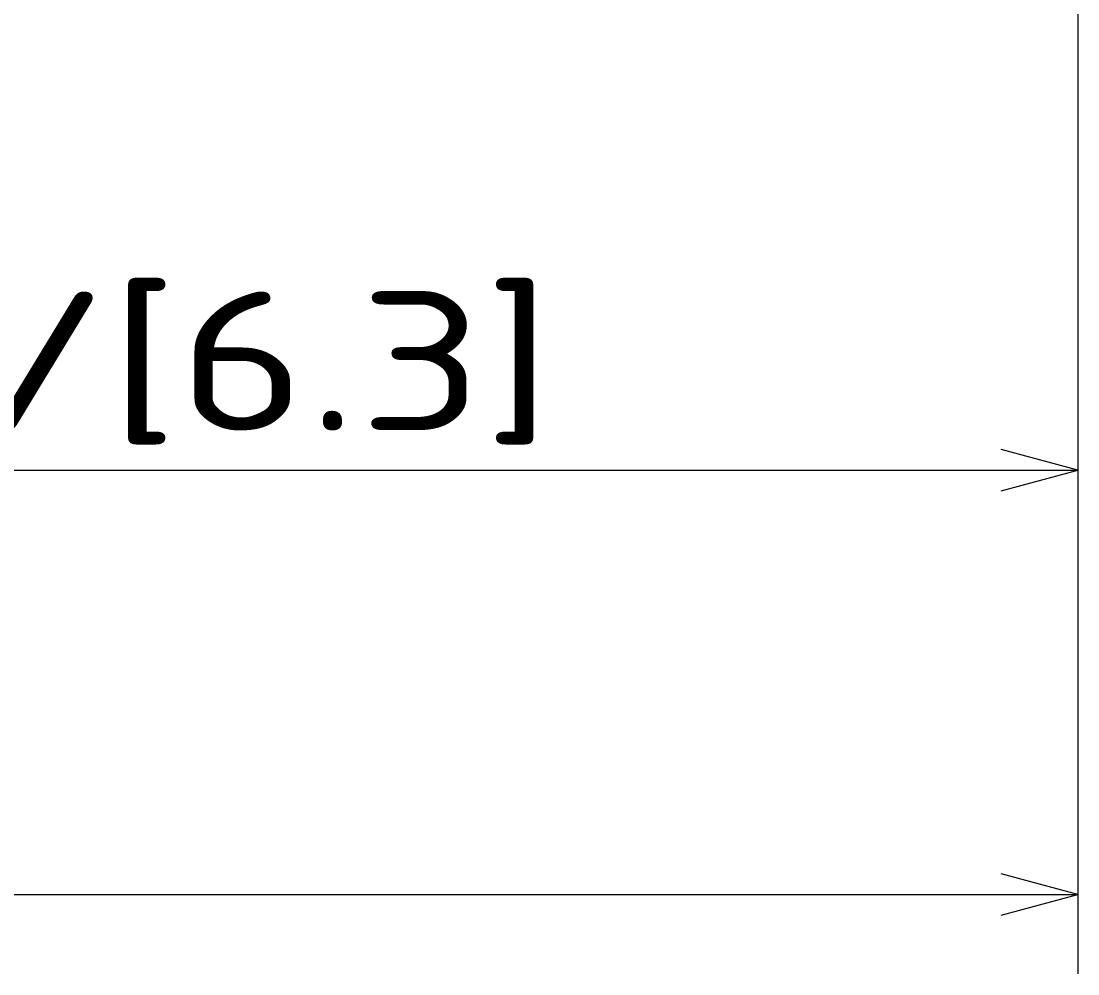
# Model space of a CAD drawing. Extents: x 23 to 417, y 3 to 294.
# Drawn here: x 327.33 to 353.94, y 169.46 to 193.46 of the extents above; entities that cross this region are included whole.
import ezdxf
from ezdxf.enums import TextEntityAlignment as Align

# ---------------------------------------------------------------- set-up
doc = ezdxf.new("R2010")
doc.units = 0
doc.layers.get('0').update_dxf_attribs({"lineweight": 13})
doc.styles.get("Standard").update_dxf_attribs({"font": 'isocp.shx'})
doc.dimstyles.get("Standard").update_dxf_attribs({"dimtxt": 2.5, "dimasz": 2.5, "dimexe": 1.25, "dimexo": 0.625, "dimtad": 1, "dimtxsty": 'Standard', "dimcen": 2.5, "dimadec": 0, "dimazin": 0, "dimtfac": 1, "dimtmove": 0, "dimatfit": 0, "dimfxl": 0, "dimarcsym": 0})

# ---------------------------------------------------------------- blocks, each defined once
blk = doc.blocks.new('*D199')
at = {"color": 34, "lineweight": 13}
for p, q in [((45.716, 194.074), (45.716, 169.46)), ((353.941, 194.074), (353.941, 169.46)), ((45.716, 171.46), (353.941, 171.46))]:
    blk.add_line(p, q, dxfattribs=at)
for points in [[(47.647, 171.978), (45.716, 171.46), (47.647, 170.943)], [(352.01, 170.943), (353.941, 171.46), (352.01, 171.978)]]:
    blk.add_lwpolyline(points, dxfattribs=at)
for s, height, width, p, p2 in [('"L"', 3.5, 1.239293, (194.441, 172.46), (202.031, 172.46)), ('%%p50', 2.45, 1.394616, (204.131, 172.985), (210.797, 172.985))]:
    blk.add_text(s, height=height, dxfattribs=dict(at, width=width)).set_placement(p, p2, align=Align.FIT)
blk = doc.blocks.new('*D200')
at = {"color": 34, "lineweight": 13, "ltscale": 0.421525}
blk.add_line((278.401, 197.011), (278.401, 180.15), dxfattribs=at)
at = {"color": 34, "lineweight": 13, "ltscale": 0.348082}
blk.add_line((353.941, 194.074), (353.941, 180.15), dxfattribs=at)
at = {"color": 34, "lineweight": 13}
blk.add_line((278.401, 182.15), (353.941, 182.15), dxfattribs=at)
for points in [[(280.332, 182.668), (278.401, 182.15), (280.332, 181.633)], [(352.01, 181.633), (353.941, 182.15), (352.01, 182.668)]]:
    blk.add_lwpolyline(points, dxfattribs=at)
for s, height, width, p, p2 in [('/[6.3]', 3.5, 1.346365, (326.333, 183.15), (340.705, 183.15)), ('155', 3.5, 1.524394, (307.009, 183.15), (316.567, 183.15)), ('%%p50', 2.45, 1.394616, (318.667, 183.675), (325.333, 183.675))]:
    blk.add_text(s, height=height, dxfattribs=dict(at, width=width)).set_placement(p, p2, align=Align.FIT)

msp = doc.modelspace()

# ---------------------------------------------------------------- dimensions: what is measured, and where the dimension line sits
at = {"color": 0, "lineweight": 0}
for base, p1, p2, angle, text, picture, middle in [((353.9414, 182.1503), (278.4006, 198.0113), (353.9414, 195.0736), 359.99809, '155{}{%%p50}/[6.3]', '*D200', (323.8572, 182.1503)), ((45.7156, 171.4602), (353.9414, 195.0736), (45.7156, 195.0736), 179.99905, '"L"{}{%%p50}', '*D199', (202.6186, 171.4602))]:
    dim = msp.add_linear_dim(base=base, p1=p1, p2=p2, angle=angle, text=text, dimstyle='Standard', override={"dimlfac": 2, "dimtol": 0, "dimlim": 0, "dimtp": 50, "dimtm": 50}, dxfattribs=at)
    dim.commit()
    dim.dimension.update_dxf_attribs({"geometry": picture, "text_midpoint": middle, "dimtype": 160})

doc.saveas('drawing.dxf')
